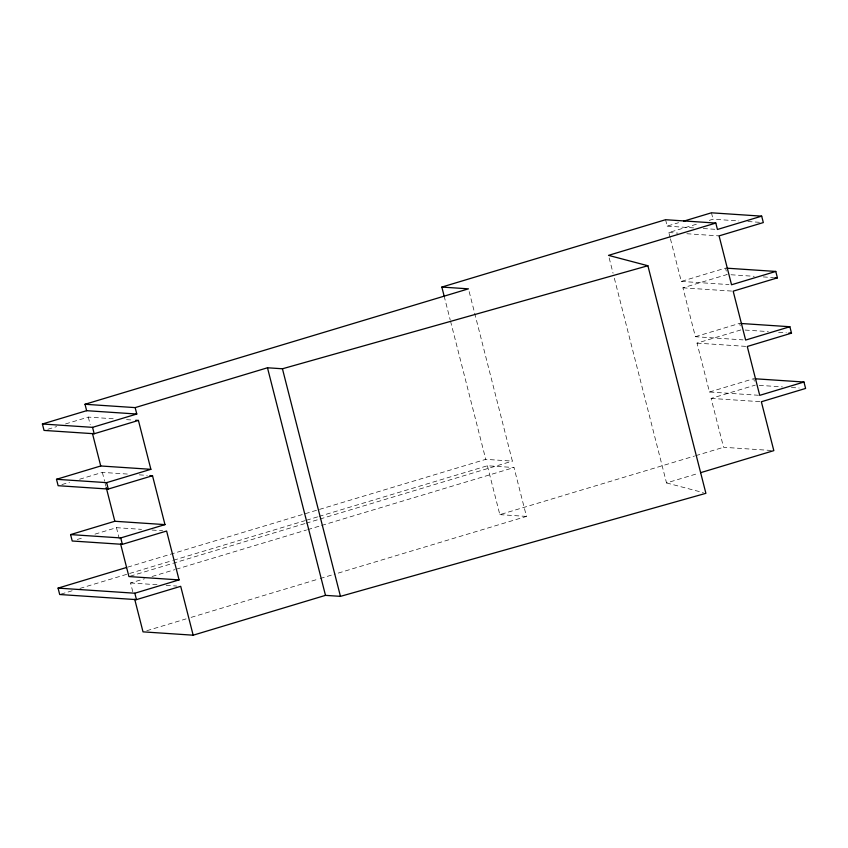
<?xml version="1.0" encoding="UTF-8"?>
<svg xmlns="http://www.w3.org/2000/svg" width="848" height="848" viewBox="0 0 848 848"><rect width="100%" height="100%" fill="white"/><g stroke="black" fill="none" stroke-linecap="round" stroke-linejoin="round"><path stroke-width="0.64" stroke-dasharray="4.24 3.18" d="M665.563 219.717L667.196 226.13L678.57 222.695M670.111 237.546L668.828 232.532L697.904 223.787M709.278 220.363L713.073 219.219L738.841 220.936M47.827 429.279L56.678 426.608M65.519 423.947L88.277 417.099L113.346 418.764M670.429 238.807L681.283 281.419L725.528 268.095L727.16 274.508L682.926 287.832L695.381 336.709L743.049 339.889M61.915 484.568L69.504 482.279M79.617 479.237L102.364 472.389L128.758 474.149M695.381 336.709L739.626 323.385L740.929 328.515M758.441 395.263L709.479 391.999L697.014 343.122L741.258 329.798M77.274 539.476L83.602 537.568M94.976 534.145L116.462 527.679L141.531 529.353M127.656 567.153L485.756 459.351L512.372 461.121L468.785 290.122M709.479 391.999L753.713 378.685L754.699 382.522M60.961 594.13L73.617 590.325M79.945 588.417L172.314 560.613M173.575 560.231L305.174 520.619M306.446 520.237L317.83 516.803M319.092 516.421L487.388 465.764L514.005 467.534L526.46 516.411L334.112 574.329M771.245 450.468L723.567 447.288L711.112 398.412L755.345 385.087M130.189 576.184L304.824 523.608M306.096 523.227L318.753 519.411M320.014 519.029L512.372 461.121M132.797 591.745L130.56 582.968L144.478 578.781M152.068 576.492L174.847 569.633M176.119 569.252L306.467 530.011M307.729 529.629L320.385 525.824M321.646 525.442L514.005 467.534M487.388 465.764L499.843 514.641L694.501 456.044M695.763 455.662L723.567 447.288M146.81 630.711L186.041 618.902M191.107 617.376L318.922 578.898M320.184 578.516L332.84 574.7M614.344 278.208L666.528 482.936L698.084 473.438M747.862 221.54L759.458 222.303M667.196 226.13L694.247 227.932M703.268 228.525L714.864 229.299M668.828 232.532L677.849 233.136M686.869 233.741L719.083 235.882M731.029 274.763L754.222 276.31M763.242 276.914L773.546 277.603M681.283 281.419L728.962 284.589M682.926 287.832L733.17 291.171M745.127 330.063L768.309 331.6M778.623 332.289L786.35 332.808M697.014 343.122L747.268 346.472M759.214 385.352L782.407 386.889M791.428 387.494L799.155 388.013M711.112 398.412L761.356 401.761M126.543 419.643L133.147 420.089M139.316 474.848L147.234 475.378M499.843 514.641L526.46 516.411M152.089 530.053L162.646 530.753M130.56 582.968L158.269 584.813M166.187 585.343L176.744 586.053M666.528 482.936L703.363 492.646M711.44 212.806L713.073 219.219M609.171 257.93L613.062 273.194M444.129 296.037L450.214 319.94M450.542 321.191L485.756 459.351M88.277 417.099L90.195 424.615M102.364 472.389L104.601 481.166M104.929 482.417L105.883 486.18M116.462 527.679L119.653 540.218"/><path stroke-width="1.27" d="M444.129 296.037L441.84 287.069L665.563 219.717L715.807 223.066L717.44 229.469L761.684 216.155L763.317 222.568L719.083 235.882L731.538 284.769L775.782 271.445L777.415 277.858L733.17 291.171L745.636 340.059L789.87 326.734L791.502 333.147L747.268 346.472L759.723 395.348L803.968 382.024L805.6 388.437L761.356 401.761L773.821 450.638L700.607 472.675M683.626 221.18L711.44 212.806L761.684 216.155M85.012 404.273L135.15 407.612L136.793 414.025L86.644 410.686L85.012 404.273L468.456 288.839L441.84 287.069M715.807 223.066L608.514 255.365L647.893 265.742L705.896 493.324L340.451 596.356L325.494 595.36L193.164 635.194L180.698 586.318L136.464 599.631L59.699 594.512L58.067 588.109L134.832 593.218L179.066 579.905L166.611 531.018L122.366 544.342L72.218 541.003L70.585 534.59L120.734 537.929L164.978 524.615L152.513 475.728L108.279 489.052L58.13 485.703L56.498 479.3L106.636 482.639L150.88 469.315L138.425 420.438L94.181 433.752L44.032 430.413L42.4 424L86.644 410.686M135.15 407.612L267.48 367.778L282.437 368.774L647.893 265.742M42.4 424L92.549 427.35L136.793 414.025M56.498 479.3L100.732 465.976L150.88 469.315M70.585 534.59L114.83 521.266L164.978 524.615M58.067 588.109L126.394 567.535M726.821 268.18L775.782 271.445M774.839 277.688L777.415 277.858M740.908 323.48L789.87 326.734M788.926 332.978L791.502 333.147M755.006 378.77L803.968 382.024M135.786 420.258L138.425 420.438M149.873 475.558L152.513 475.728M179.066 579.905L128.917 576.555L120.617 543.971M193.164 635.194L143.015 631.855L134.705 599.26M282.437 368.774L340.451 596.356M267.48 367.778L325.494 595.36M92.549 427.35L94.181 433.752M106.636 482.639L108.279 489.052M120.734 537.929L122.366 544.342M134.832 593.218L136.464 599.631M92.432 433.392L100.732 465.976M106.201 487.43L114.83 521.266"/></g></svg>
